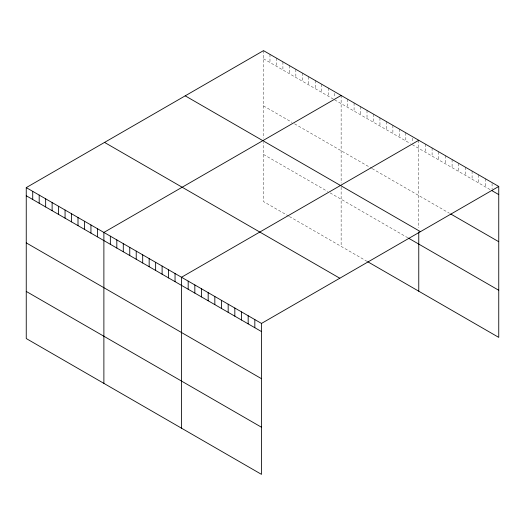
<?xml version="1.0" encoding="UTF-8"?>
<svg xmlns="http://www.w3.org/2000/svg" width="525" height="525" viewBox="0 0 525 525"><rect width="100%" height="100%" fill="white"/><g stroke="black" fill="none" stroke-linecap="round" stroke-linejoin="round"><path stroke-width="0.39" stroke-dasharray="2.62 1.97" d="M263.504 50.636L263.504 138.265M263.504 58.774L333.375 99.113M334.668 99.862L410.353 143.561M412.296 144.677L490.087 189.591M263.504 105.899L291.966 122.332M294.558 123.828L371.542 168.269M372.186 168.643L449.426 213.242M263.504 154.448L327.548 191.422M330.14 192.918L407.767 237.74M288.737 216.136L263.504 201.567L263.504 142.308M289.38 216.51L367.014 261.332M492.083 183.422L492.083 189.118M485.422 178.756L485.422 186.9M478.754 174.91L478.754 183.048M472.087 171.058L472.087 179.202M465.426 167.213L465.426 175.35M458.758 163.367L458.758 171.504M452.091 159.515L452.091 167.659M445.43 155.669L445.43 163.807M438.762 151.817L438.762 159.961M432.095 147.971L432.095 156.109M425.434 144.126L425.434 152.263M418.766 140.273L418.766 227.902M412.296 138.167L412.296 142.236M405.825 132.805L405.825 140.943M399.361 129.071L399.361 137.209M392.89 125.337L392.89 133.475M386.42 121.603L386.42 129.741M379.949 117.862L379.949 126.007M373.478 114.128L373.478 122.272M367.014 110.394L367.014 118.532M360.544 106.66L360.544 114.798M354.073 102.926L354.073 111.064M347.602 99.192L347.602 107.33M341.132 95.458L341.132 183.081M341.132 187.13L341.132 246.389M334.668 93.345L334.668 97.42M328.197 87.983L328.197 96.127M321.727 84.249L321.727 92.387M315.256 80.515L315.256 88.653M308.792 76.781L308.792 84.919M302.321 73.047L302.321 81.185M295.851 69.313L295.851 77.451M289.38 65.573L289.38 73.717M282.909 61.838L282.909 69.983M276.445 58.104L276.445 66.242M269.975 54.37L269.975 62.508"/><path stroke-width="0.79" d="M26.25 187.615L261.496 323.433L261.496 474.364L26.25 338.546L26.25 187.615L263.504 50.636L498.75 186.454L498.75 337.385L367.658 261.706M341.132 95.458L103.884 232.431L103.884 383.368M418.766 140.273L181.512 277.252L181.512 428.183M261.496 323.433L498.75 186.454M492.083 190.746L498.75 194.591M450.758 214.01L498.75 241.717M185.207 95.839L420.459 231.656M408.417 238.114L498.75 290.266M104.541 142.413L339.793 278.23M26.25 195.753L261.496 331.57M26.25 242.872L261.496 378.696M26.25 291.428L261.496 427.245M418.766 231.952L418.766 291.211M254.828 319.581L254.828 327.725M248.168 315.735L248.168 323.873M241.5 311.889L241.5 320.027M234.832 308.037L234.832 316.175M228.172 304.192L228.172 312.329M221.504 300.339L221.504 308.483M214.837 296.494L214.837 304.631M208.176 292.648L208.176 300.786M201.508 288.796L201.508 296.94M194.841 284.95L194.841 293.088M188.18 281.098L188.18 289.242M175.042 273.518L175.042 281.656M168.571 269.784L168.571 277.922M162.107 266.05L162.107 274.188M155.636 262.31L155.636 270.454M149.166 258.576L149.166 266.72M142.695 254.842L142.695 262.986M136.224 251.107L136.224 259.245M129.76 247.373L129.76 255.511M123.29 243.639L123.29 251.777M116.819 239.905L116.819 248.043M110.348 236.165L110.348 244.309M97.414 228.697L97.414 236.841M90.943 224.963L90.943 233.1M84.472 221.228L84.472 229.366M78.002 217.494L78.002 225.632M71.538 213.76L71.538 221.898M65.067 210.02L65.067 218.164M58.597 206.286L58.597 214.43M52.126 202.552L52.126 210.696M45.655 198.817L45.655 206.955M39.191 195.083L39.191 203.221M32.721 191.349L32.721 199.487"/></g></svg>
